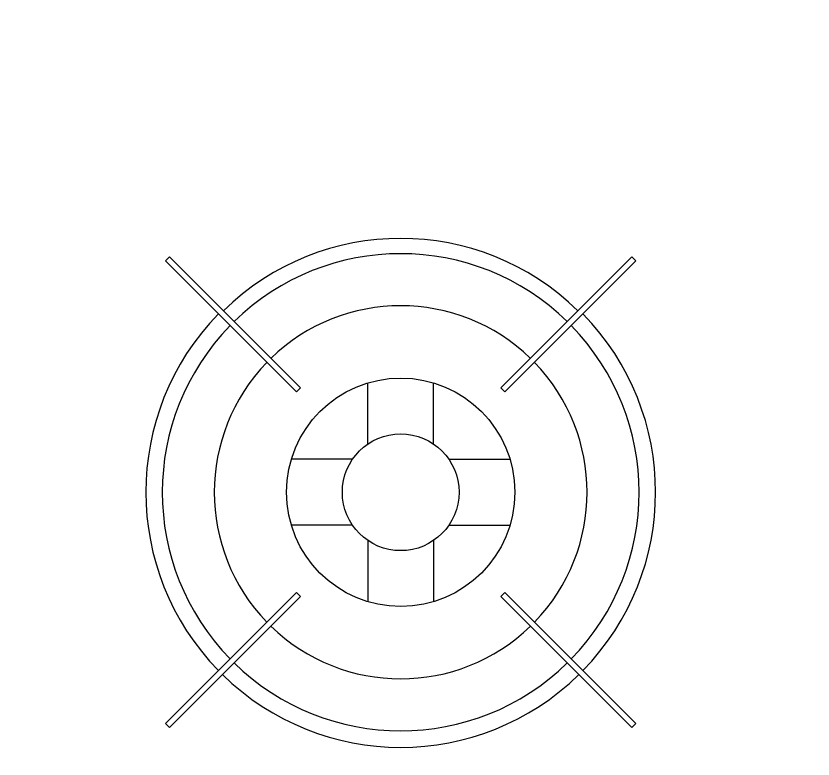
# Model space of a CAD drawing. Header units: millimetres. Extents: x 1127 to 14330, y -137 to 7568.
# Drawn here: x 11056.25 to 11087.68, y 7255.37 to 7284.65 of the extents above; entities that cross this region are included whole.
import ezdxf

# ---------------------------------------------------------------- set-up
doc = ezdxf.new("R2010")
doc.units = ezdxf.units.MM
doc.header["$LTSCALE"] = 0.01
doc.layers.add('0.05', color=8, linetype='Continuous', lineweight=5)

msp = doc.modelspace()

# ---------------------------------------------------------------- hatches: boundary and pattern name
at = {"layer": '0.05'}
h = msp.add_hatch(dxfattribs=at)
h.set_pattern_fill('_USER,_O', color=256, scale=40, double=1, pattern_type=0)
h.set_pattern_definition([(0, (10590.72, 6939.054), (0, 40), []), (90, (10590.72, 6939.054), (-40, 2e-15), [])])
h.paths.add_polyline_path([(11275.718, 7293.054), (11120.475, 7293.054), (11120.475, 7233.054), (10840.718, 7233.054), (10840.718, 7137.298), (10825.718, 7137.298), (10825.718, 7147.298), (10817.817, 7147.298), (10817.817, 7149.298), (10817.817, 7162.298), (10814.817, 7162.298), (10814.817, 7222.298, 0.429311), (10757.817, 7162.298), (10757.817, 7147.298), (10687.012, 7147.298), (10687.012, 7141.566, -0.414214), (10689.012, 7143.566), (10747.012, 7143.566, -0.414214), (10749.012, 7141.566), (10749.012, 7081.222, -0.361676), (10747.375, 7079.255, -0.091576), (10688.649, 7079.255, -0.361676), (10687.012, 7081.222), (10687.012, 7096.551), (10640.718, 7096.551), (10640.718, 7045.804), (10645.289, 7045.804, -0.414214), (10649.039, 7042.054), (10649.039, 6984.554, -0.414214), (10645.289, 6980.804), (10640.718, 6980.804), (10640.718, 6954.054), (10695.718, 6954.054), (10695.718, 6957.054), (10775.718, 6957.054), (10775.718, 6954.054), (10735.718, 6954.054), (10735.718, 6939.054), (10815.718, 6939.054), (10815.718, 6954.054), (10825.718, 6954.054), (10825.718, 7032.298), (10822.718, 7032.298), (10822.718, 7102.298), (10825.718, 7102.298), (10825.718, 7067.298), (10840.718, 7067.298), (10840.718, 7014.054), (10849.65, 7014.054, -0.260334), (10856.239, 7032.413), (10849.578, 7040.483, -0.174237), (10849.132, 7041.725, -0.642625), (10852.361, 7043.2, -0.299478), (10886.397, 7043.2, -0.642625), (10889.626, 7041.725, -0.174237), (10889.18, 7040.483), (10882.519, 7032.413, -0.260334), (10889.108, 7014.054), (10910.648, 7014.054, -0.260334), (10917.238, 7032.413), (10910.577, 7040.483, -0.174237), (10910.13, 7041.725, -0.642625), (10913.359, 7043.2, -0.299478), (10947.396, 7043.2, -0.642625), (10950.625, 7041.725, -0.174237), (10950.178, 7040.483), (10943.517, 7032.413, -0.260334), (10950.107, 7014.054), (10971.647, 7014.054, -0.260334), (10978.236, 7032.413), (10971.575, 7040.483, -0.174237), (10971.129, 7041.725, -0.642625), (10974.358, 7043.2, -0.299478), (11008.394, 7043.2, -0.642625), (11011.623, 7041.725, -0.174237), (11011.177, 7040.483), (11004.516, 7032.413, -0.260334), (11011.105, 7014.054), (11019.872, 7014.054), (11029.872, 7014.054, -0.414214), (11079.872, 6964.054), (11079.872, 6954.054), (11145.718, 6954.054), (11145.718, 6957.054), (11225.718, 6957.054), (11225.718, 6954.054), (11185.718, 6954.054), (11185.718, 6939.054), (11265.718, 6939.054), (11265.718, 6954.054), (11275.718, 6954.054)])
h.paths.add_polyline_path([(11129.916, 7218.203), (11130.916, 7218.203), (11130.916, 7219.203), (11129.916, 7219.203), (11129.916, 7285.203, -0.414214), (11130.916, 7286.203), (11134.916, 7286.203), (11134.916, 7288.203, -0.414214), (11136.916, 7290.203), (11192.916, 7290.203, -0.414214), (11194.916, 7288.203), (11194.916, 7286.203), (11198.916, 7286.203, -0.414214), (11199.916, 7285.203), (11199.916, 7219.203), (11198.916, 7219.203), (11198.916, 7218.203), (11199.916, 7218.203, -0.365706), (11196.719, 7214.158), (11196.719, 7213.721), (11196.983, 7212.734, -0.109177), (11133.379, 7212.617, -0.439482), (11132.983, 7213.238), (11133.112, 7213.721), (11133.112, 7214.158, -0.365706)], flags=16)
h.paths.add_polyline_path([(11205.494, 7223.363), (11206.38, 7223.363), (11206.38, 7224.249), (11205.494, 7224.249), (11205.494, 7282.706, -0.414214), (11206.38, 7283.592), (11209.922, 7283.592), (11209.922, 7285.363, -0.414214), (11211.694, 7287.135), (11261.294, 7287.135, -0.414214), (11263.065, 7285.363), (11263.065, 7283.592), (11266.608, 7283.592, -0.414214), (11267.494, 7282.706), (11267.494, 7224.249), (11266.608, 7224.249), (11266.608, 7223.363), (11267.494, 7223.363, -0.365706), (11264.663, 7219.781), (11264.663, 7219.394), (11264.896, 7218.519, -0.109177), (11208.561, 7218.416, -0.439482), (11208.211, 7218.966), (11208.325, 7219.394), (11208.325, 7219.781, -0.365706)], flags=16)
h.paths.add_polyline_path([(10814.817, 7222.298), (10817.817, 7222.298), (10817.817, 7162.298), (10825.718, 7162.298), (10825.718, 7293.054), (10806.218, 7293.054), (10806.218, 7248.054), (10766.218, 7248.054), (10766.218, 7293.054), (10746.796, 7293.054), (10746.796, 7284.03), (10746.824, 7283.639), (10747.003, 7283.639), (10747.003, 7281.133), (10746.796, 7245.26), (10746.722, 7243.321), (10746.424, 7241.532), (10745.976, 7239.743), (10745.305, 7238.028), (10744.56, 7236.388), (10743.591, 7234.823), (10742.547, 7233.406), (10741.354, 7232.064), (10740.012, 7230.872), (10738.596, 7229.828), (10737.031, 7228.859), (10735.39, 7228.113), (10733.676, 7227.442), (10731.881, 7226.875), (10730.278, 7226.627), (10728.79, 7226.622), (10727.303, 7226.627), (10725.7, 7226.875), (10723.905, 7227.442), (10722.19, 7228.113), (10720.55, 7228.859), (10718.985, 7229.828), (10717.568, 7230.872), (10716.226, 7232.064), (10715.034, 7233.406), (10713.99, 7234.823), (10713.021, 7236.388), (10712.275, 7238.028), (10711.604, 7239.743), (10711.157, 7241.532), (10710.859, 7243.321), (10710.784, 7245.26), (10710.784, 7293.054), (10683.718, 7293.054), (10683.718, 7162.298), (10685.718, 7162.298), (10757.817, 7162.298, -0.429311)], flags=17)
h.paths.add_polyline_path([(10680.718, 7293.054), (10637.718, 7293.054), (10637.718, 7292.054), (10637.428, 7277.399, -11.752918), (10634.218, 7277.435), (10634.218, 7292.054), (10633.718, 7292.054), (10590.718, 7293.054), (10590.718, 7162.298), (10680.718, 7162.298)])

# ---------------------------------------------------------------- linework, layer by layer
at = {"layer": '0.05', "lineweight": 25}
for p, q in [((11062.146, 7274.993), (11062.306, 7275.152)), ((11062.306, 7275.152), (11067.467, 7269.99)), ((11080.531, 7275.152), (11075.369, 7269.99)), ((11080.531, 7275.152), (11080.69, 7274.993)), ((11062.146, 7274.993), (11067.308, 7269.831)), ((11080.69, 7274.993), (11075.528, 7269.831)), ((11070.118, 7267.777), (11070.118, 7270.188)), ((11072.718, 7267.777), (11072.718, 7270.188)), ((11067.308, 7269.831), (11067.467, 7269.99)), ((11075.369, 7269.99), (11075.528, 7269.831)), ((11069.522, 7267.18), (11067.11, 7267.18)), ((11073.315, 7267.18), (11075.727, 7267.18)), ((11069.522, 7264.58), (11067.11, 7264.58)), ((11073.315, 7264.58), (11075.727, 7264.58)), ((11070.118, 7263.984), (11070.118, 7261.572)), ((11072.718, 7263.984), (11072.718, 7261.572)), ((11062.146, 7256.767), (11067.308, 7261.929)), ((11067.467, 7261.77), (11067.308, 7261.929)), ((11075.528, 7261.929), (11075.369, 7261.77)), ((11080.69, 7256.767), (11075.528, 7261.929)), ((11062.306, 7256.608), (11067.467, 7261.77)), ((11080.531, 7256.608), (11075.369, 7261.77)), ((11062.306, 7256.608), (11062.146, 7256.767)), ((11080.69, 7256.767), (11080.531, 7256.608))]:
    msp.add_line(p, q, dxfattribs=at)
for radius in [4.5, 2.3]:
    msp.add_circle((11071.418, 7265.88), radius, dxfattribs=at)
for radius, start, end in [(10, 45.6429, 134.3571), (9.4, 45.6859, 134.3141), (7.35, 45.8775, 134.1225), (10.05, 135.6456, 224.3544), (10.05, 315.6456, 44.3544), (9.4, 135.6859, 224.3141), (9.4, 315.6859, 44.3141), (7.35, 135.8775, 224.1225), (7.35, 315.8775, 44.1225), (7.35, 225.8775, 314.1225), (9.4, 225.6859, 314.3141), (10.05, 225.6381, 314.3619)]:
    msp.add_arc((11071.418, 7265.88), radius, start, end, dxfattribs=at)

doc.saveas('drawing.dxf')
